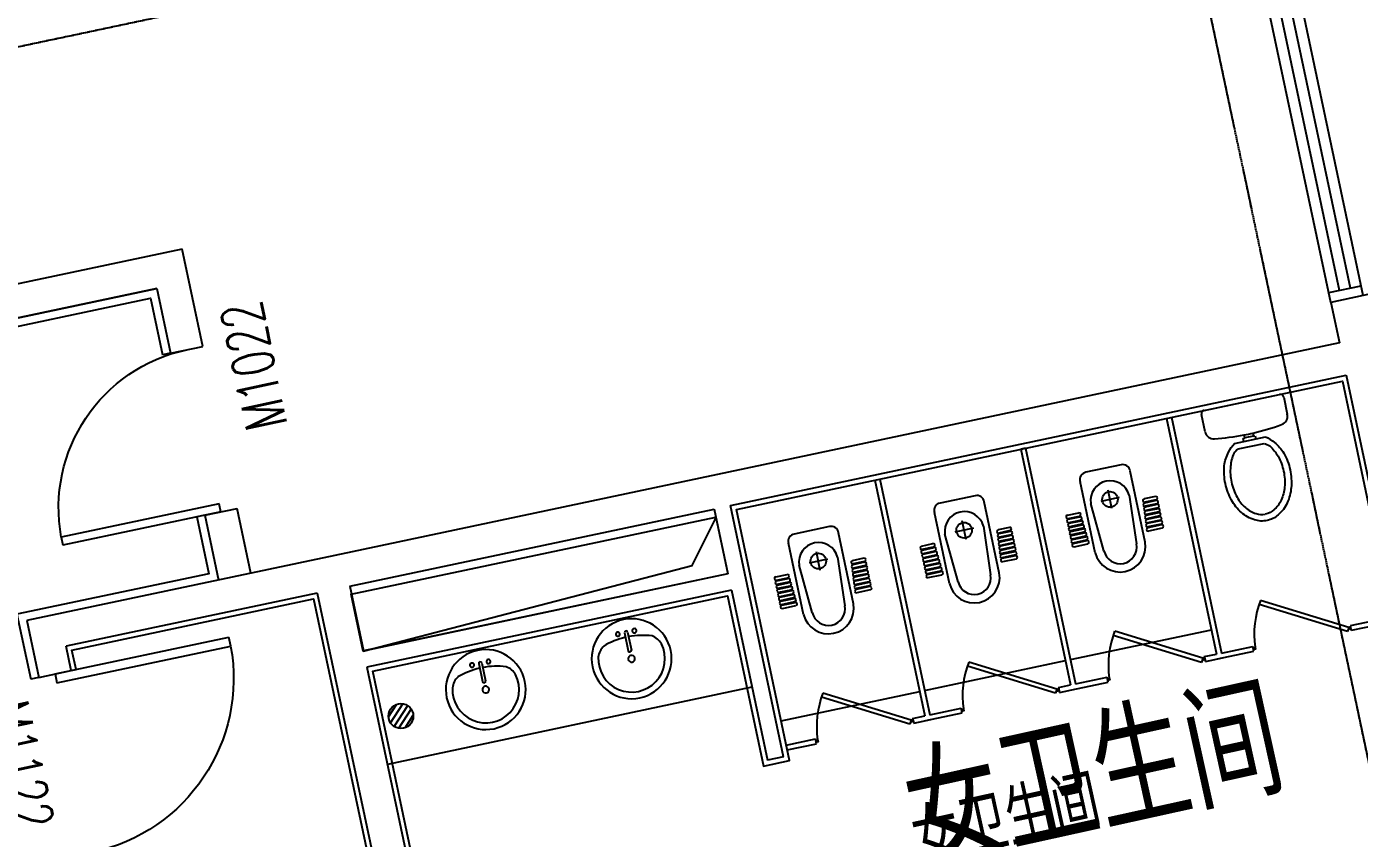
# Model space of a CAD drawing. Header units: millimetres. Extents: x -174040 to 151923, y -227569 to 142020.
# Drawn here: x -138195 to -130149, y 46865 to 51767 of the extents above; entities that cross this region are included whole.
import ezdxf
from ezdxf.enums import TextEntityAlignment as Align

# ---------------------------------------------------------------- set-up
doc = ezdxf.new("R2010")
doc.units = ezdxf.units.MM
doc.header["$LTSCALE"] = 5
for name, pattern in [('E-RG-1F$0$$0$DOTE', [2.42, 2, -0.2, 0.02, -0.2]), ('E-RG-2F$0$$2$CENTER', [2, 1.25, -0.25, 0.25, -0.25]), ('XRE2$0$HIDDEN', [0.375, 0.25, -0.125])]:
    doc.linetypes.add(name, pattern=pattern)
for name, color, linetype in [('A—墙体', 7, 'Continuous'), ('A—设备管丼、主管符号', 50, 'Continuous'), ('A—轴线、尺寸', 1, 'Continuous'), ('A—门窗', 135, 'Continuous'), ('E-RG-2F$0$$0$0S-AXIS', 1, 'E-RG-2F$0$$2$CENTER'), ('E1-RI-3F$0$A-SYMB-DOOR', 4, 'Continuous'), ('I—平面—卫生间隔断（不到顶）', 48, 'Continuous'), ('I—平面—文字', 40, 'Continuous'), ('I—平面—文字（放大1：100）', 40, 'XRE2$0$HIDDEN'), ('I—平面—洁具2', 44, 'Continuous'), ('I—平面—装饰面层线', 192, 'Continuous'), ('I—平面—踏步', 80, 'Continuous'), ('I—平面—门', 22, 'Continuous'), ('I—平面—门编号', 22, 'Continuous'), ('S-EQ1', 2, 'Continuous'), ('XRE0$0$LVTRY', 6, 'Continuous'), ('轴线100', 1, 'Continuous')]:
    doc.layers.add(name, color=color, linetype=linetype)
for name, color, linetype, lineweight in [('E1-RI-3F$0$A-WALL', 7, 'Continuous', 5), ('E1-RW-3F$0$A-WALL', 7, 'Continuous', 5), ('XRE0$0$A-WALL', 7, 'Continuous', 5)]:
    doc.layers.add(name, color=color, linetype=linetype, lineweight=lineweight)
doc.styles.add('E1-RI-3F$0$ECADI-TXT', font='simplex.shx', dxfattribs={"bigfont": 'hztxt.shx'})
doc.styles.add('XD2008', font='SIMYOU.TTF', dxfattribs={"width": 0.7})

# ---------------------------------------------------------------- blocks, each defined once
blk = doc.blocks.new('E1-RI-3F$0$窗4')
at = {"layer": 'A—门窗'}
for p, q in [((10183925.1, -8423476.2), (10183925.1, -8420676.2)), ((10184125.1, -8423476.2), (10184125.1, -8420676.2)), ((10183925.1, -8420736.2), (10184125.1, -8420736.2)), ((10183991.7, -8421416.2), (10183991.7, -8420736.2)), ((10184058.4, -8421416.2), (10184058.4, -8420736.2)), ((10183925.1, -8421416.2), (10184125.1, -8421416.2)), ((10183925.1, -8421476.2), (10184125.1, -8421476.2)), ((10183991.7, -8423416.2), (10183991.7, -8421476.2)), ((10184058.4, -8423416.2), (10184058.4, -8421476.2)), ((10183925.1, -8423416.2), (10184125.1, -8423416.2))]:
    blk.add_line(p, q, dxfattribs=at)
at = {"layer": 'E1-RI-3F$0$A-WALL'}
for p, q in [((10183925.1, -8420676.2), (10184125.1, -8420676.2)), ((10183925.1, -8423476.2), (10184125.1, -8423476.2))]:
    blk.add_line(p, q, dxfattribs=at)
blk = doc.blocks.new('E1-RI-3F$0$$DORLIB2D$00000001')
for p, q in [((0.45, 0.975), (0.5, 0.975)), ((0.45, 0), (0.45, 0.975)), ((0.5, 0), (0.5, 0.975)), ((0.5, 0), (0.45, 0))]:
    blk.add_line(p, q)
blk.add_arc((0.475, 0), 0.975, 91.46928, 180)
blk = doc.blocks.new('XRE0$0$E1-RW-1F$0$_LV13')
at = {"layer": 'S-EQ1'}
for p, q in [((-0.495, 0.071), (-0.071, 0.495)), ((-0.465, -0.183), (0.183, 0.465)), ((-0.354, -0.354), (0.354, 0.354)), ((-0.183, -0.465), (0.465, 0.183)), ((0.071, -0.495), (0.495, -0.071))]:
    blk.add_line(p, q, dxfattribs=at)
blk.add_circle((0, 0), 0.5, dxfattribs=at)
blk = doc.blocks.new('E1-RI-3F$0$ECADI-TAG-DOOR')
blk = doc.blocks.new('A$C1C9D1350')
at = {"layer": '轴线100', "linetype": 'E-RG-1F$0$$0$DOTE'}
for p, q in [((-239092.3, -6560), (-260004.6, 92226.1)), ((-243029.5, 55495.3), (-279510.9, 47772.5))]:
    blk.add_line(p, q, dxfattribs=at)

msp = doc.modelspace()

# ---------------------------------------------------------------- linework, layer by layer
at = {"layer": 'A—墙体'}
for p, q in [((-137255.6, 50423), (-138413.2, 50178)), ((-137131.4, 49836.1), (-137255.6, 50423)), ((-137409.9, 50186), (-138567.4, 49940.9)), ((-138567.1, 49941), (-137409.9, 50186)), ((-137409.9, 50186), (-137327, 49794.7)), ((-137327, 49794.7), (-137131.4, 49836.1)), ((-130269.9, 49857.6), (-136335.5, 48573.5)), ((-133946, 48874.9), (-130228.4, 49661.9)), ((-130228.4, 49661.9), (-130042, 48781.3)), ((-137119.9, 48816.3), (-136924.3, 48857.8)), ((-136841.4, 48466.4), (-136924.3, 48857.8)), ((-136244.8, 48388.3), (-134044, 48854.2)), ((-134044, 48854.2), (-133961.1, 48462.9)), ((-133625, 47358.5), (-133946, 48874.9)), ((-137119.9, 48816.3), (-137037.1, 48425)), ((-136335.5, 48573.5), (-138194.3, 48180)), ((-133961.1, 48462.9), (-136162, 47997)), ((-136244.8, 48388.3), (-136162, 47997)), ((-133940.4, 48365), (-136141.2, 47899.1)), ((-133940.4, 48365), (-133723, 47337.8)), ((-136440.4, 48346.9), (-137957.3, 48025.8)), ((-136440.4, 48346.9), (-136036.7, 46439.6)), ((-138194.3, 48180), (-138121.9, 47837.6)), ((-137926.2, 47879), (-137957.3, 48025.8)), ((-138121.9, 47837.6), (-137926.2, 47879)), ((-136141.2, 47899.1), (-135841, 46481.1)), ((-133625, 47358.5), (-133723, 47337.8))]:
    msp.add_line(p, q, dxfattribs=at)
msp.add_lwpolyline([(-129846.4, 48822.7), (-130084.5, 49947.8), (-129888.9, 49989.2), (-129930.3, 50184.9), (-130321.6, 50102), (-130269.9, 49857.6)], dxfattribs=at)
at = {"layer": 'A—设备管丼、主管符号'}
for points in [[(-133961.1, 48462.9), (-136162.9, 47996.7), (-136235.4, 48339.2), (-134033.6, 48805.3), (-133961.1, 48462.9)], [(-136163.3, 47996.7), (-134177.4, 48513.5), (-134033.1, 48802.9)]]:
    msp.add_lwpolyline(points, dxfattribs=at)
at = {"layer": 'A—轴线、尺寸', "linetype": 'E-RG-1F$0$$0$DOTE'}
msp.add_line((-122512.2, 54975.2), (-158993.6, 47252.3), dxfattribs=at)
at = {"layer": 'E-RG-2F$0$$0$0S-AXIS', "linetype": 'E-RG-2F$0$$2$CENTER', "ltscale": 200}
msp.add_line((-128417.6, 39414.8), (-139647.5, 92462.6), dxfattribs=at)
at = {"layer": 'E1-RW-3F$0$A-WALL'}
for p, q in [((-130269.9, 49857.6), (-136335.5, 48573.5)), ((-133946, 48874.9), (-130228.4, 49661.9)), ((-130228.4, 49661.9), (-130042, 48781.3)), ((-136244.8, 48388.3), (-134044, 48854.2)), ((-134044, 48854.2), (-133961.1, 48462.9)), ((-133625, 47358.5), (-133946, 48874.9)), ((-136335.5, 48573.5), (-138194.3, 48180)), ((-133961.1, 48462.9), (-136162, 47997)), ((-136244.8, 48388.3), (-136162, 47997)), ((-133940.4, 48365), (-136141.2, 47899.1)), ((-133940.4, 48365), (-133723, 47337.8)), ((-136440.4, 48346.9), (-137957.3, 48025.8)), ((-136440.4, 48346.9), (-136036.7, 46439.6)), ((-138194.3, 48180), (-138121.9, 47837.6)), ((-137926.2, 47879), (-137957.3, 48025.8)), ((-138121.9, 47837.6), (-137926.2, 47879)), ((-136141.2, 47899.1), (-135841, 46481.1)), ((-133625, 47358.5), (-133723, 47337.8))]:
    msp.add_line(p, q, dxfattribs=at)
msp.add_lwpolyline([(-129846.4, 48822.7), (-130084.5, 49947.8), (-129888.9, 49989.2), (-129930.3, 50184.9), (-130321.6, 50102), (-130269.9, 49857.6)], dxfattribs=at)
at = {"layer": 'I—平面—卫生间隔断（不到顶）', "ltscale": 3}
for p, q in [((-131283.8, 49407.8), (-130982.5, 47984.4)), ((-131313.2, 49401.6), (-131011.8, 47978.2)), ((-132193.7, 49215.2), (-132164.3, 49221.4)), ((-132193.7, 49215.2), (-131892.3, 47791.8)), ((-132166.4, 49221), (-132191.2, 49215.7)), ((-132164.3, 49221.4), (-131863, 47798)), ((-133074, 49028.9), (-132772.6, 47605.4)), ((-133044.6, 49035.1), (-132743.3, 47611.6)), ((-130221.8, 48114), (-130754.1, 48277.3)), ((-130213.7, 48138.9), (-130745.9, 48302.2)), ((-129920.9, 48209.1), (-130204.8, 48149)), ((-131094.3, 47952.5), (-131626.5, 48115.8)), ((-130213.7, 48138.9), (-130221.8, 48114)), ((-130204.8, 48149), (-130198.6, 48119.6)), ((-129914.7, 48179.8), (-130198.6, 48119.6)), ((-131102.4, 47927.6), (-131634.6, 48090.9)), ((-131085.2, 47962.6), (-131011.8, 47978.2)), ((-131085.2, 47962.6), (-131079, 47933.3)), ((-131079, 47933.3), (-130976.3, 47955)), ((-131005.6, 47948.8), (-130785.6, 47995.4)), ((-130982.5, 47984.4), (-130791.8, 48024.7)), ((-130785.6, 47995.4), (-130791.8, 48024.7)), ((-131982.9, 47741.2), (-132515.1, 47904.5)), ((-131974.8, 47766.2), (-132507, 47929.5)), ((-131094.3, 47952.5), (-131102.4, 47927.6)), ((-131885.9, 47762.5), (-131666, 47809)), ((-131863, 47798), (-131672.2, 47838.4)), ((-131666, 47809), (-131672.2, 47838.4)), ((-133816.2, 47778), (-136017, 47312.1)), ((-132863.4, 47554.8), (-133395.6, 47718.1)), ((-132855.3, 47579.8), (-133387.5, 47743.1)), ((-131974.8, 47766.2), (-131982.9, 47741.2)), ((-131965.7, 47776.3), (-131892.3, 47791.8)), ((-131965.7, 47776.3), (-131959.5, 47746.9)), ((-131959.5, 47746.9), (-131856.8, 47768.7)), ((-132743.3, 47611.6), (-132552.7, 47652)), ((-132546.5, 47622.6), (-132552.7, 47652)), ((-132855.3, 47579.8), (-132863.4, 47554.8)), ((-132846.2, 47589.9), (-132772.6, 47605.4)), ((-132846.2, 47589.9), (-132840, 47560.5)), ((-132840, 47560.5), (-132737.3, 47582.3)), ((-132766.4, 47576.1), (-132546.5, 47622.6)), ((-133638.5, 47422.1), (-133638.5, 47422.1)), ((-133632.2, 47392.8), (-133632.2, 47392.8)), ((-133609.1, 47428.4), (-133433.2, 47465.6)), ((-133602.9, 47399), (-133427, 47436.2)), ((-133427, 47436.2), (-133433.2, 47465.6))]:
    msp.add_line(p, q, dxfattribs=at)
for points in [[(-130200.8, 48129.9), (-130211.3, 48127.7), (-130213.7, 48138.9), (-130203.2, 48141.2)], [(-131081.2, 47943.5), (-131091.9, 47941.3), (-131094.3, 47952.5), (-131083.6, 47954.8)], [(-130790.1, 48016.9), (-130778.3, 48019.4), (-130775.9, 48008.2), (-130787.8, 48005.6)], [(-131670.5, 47830.5), (-131658.8, 47833), (-131656.4, 47821.8), (-131668.2, 47819.3)], [(-131961.7, 47757.2), (-131972.4, 47754.9), (-131974.8, 47766.2), (-131964.1, 47768.4)], [(-132551, 47644.2), (-132539.3, 47646.6), (-132536.9, 47635.4), (-132548.7, 47632.9)], [(-132842.2, 47570.8), (-132852.9, 47568.5), (-132855.3, 47579.8), (-132844.6, 47582)], [(-133431.5, 47457.8), (-133419.8, 47460.3), (-133417.4, 47449), (-133429.2, 47446.5)]]:
    msp.add_lwpolyline(points, dxfattribs=at)
for centre in [(-130224.2, 48099.1), (-131104.8, 47912.7), (-131985.3, 47726.3), (-132865.8, 47539.9)]:
    msp.add_arc(centre, 559.9, 158.72202, 188.18114, dxfattribs=at)
at = {"layer": 'I—平面—洁具2'}
for p, q in [((-131086.1, 49449.7), (-130631.7, 49545.8)), ((-130606.1, 49529.2), (-130584.3, 49426)), ((-131080.9, 49320.9), (-131102.7, 49424.1)), ((-130903.8, 49250.4), (-130715.1, 49290.3)), ((-130881.4, 49217.2), (-130724.6, 49250.4)), ((-130851.6, 49280.9), (-130841.1, 49283.1)), ((-130847.7, 49262.2), (-130851.6, 49280.9)), ((-130841.1, 49283.1), (-130845, 49301.7)), ((-130788.2, 49294.3), (-130841.1, 49283.1)), ((-130792.2, 49312.9), (-130788.2, 49294.3)), ((-130788.2, 49294.3), (-130777.7, 49296.5)), ((-130777.7, 49296.5), (-130773.7, 49277.9)), ((-131587.8, 49120.7), (-131800, 49075.7)), ((-131442.6, 48654.3), (-131533.5, 49083.7)), ((-131743.8, 48590.5), (-131834.7, 49019.9)), ((-132468.3, 48934.3), (-132680.5, 48889.4)), ((-131598.7, 48924.2), (-131710.5, 48900.5)), ((-131642.7, 48856.4), (-131666.4, 48968.2)), ((-131538.5, 48936.9), (-131495.4, 48643.1)), ((-131368.5, 48921.7), (-131368.5, 48921.7)), ((-132323.1, 48467.9), (-132414, 48897.3)), ((-131691, 48601.7), (-131770.6, 48887.8)), ((-131457.1, 48903), (-131457.1, 48903)), ((-131453.8, 48878.1), (-131453.8, 48878.1)), ((-131451.9, 48878.5), (-131451.9, 48878.5)), ((-131450.5, 48853.3), (-131450.5, 48853.3)), ((-131446.7, 48854.1), (-131446.7, 48854.1)), ((-131375.2, 48905), (-131446.1, 48890)), ((-131376.2, 48909.9), (-131445.2, 48895.3)), ((-131370, 48880.5), (-131442.8, 48865.1)), ((-131371.1, 48885.4), (-131441.9, 48870.4)), ((-131364.8, 48856.1), (-131439.5, 48840.3)), ((-131365.9, 48861), (-131438.7, 48845.5)), ((-131363.3, 48897.3), (-131363.3, 48897.3)), ((-131358.2, 48872.8), (-131358.2, 48872.8)), ((-131353, 48848.3), (-131353, 48848.3)), ((-132624.3, 48404.2), (-132715.2, 48833.6)), ((-132523.2, 48670.1), (-132546.9, 48781.8)), ((-131919.8, 48805), (-131919.8, 48805)), ((-131919.8, 48805), (-131919.8, 48805)), ((-131914.7, 48780.6), (-131914.7, 48780.6)), ((-131914.7, 48780.6), (-131914.7, 48780.6)), ((-131912.1, 48816.9), (-131843.2, 48831.5)), ((-131912.1, 48816.9), (-131843.2, 48831.5)), ((-131908, 48797.3), (-131839, 48811.9)), ((-131908, 48797.3), (-131839, 48811.9)), ((-131906.9, 48792.4), (-131836.1, 48807.4)), ((-131906.9, 48792.4), (-131836.1, 48807.4)), ((-131902.8, 48772.8), (-131831.9, 48787.8)), ((-131902.8, 48772.8), (-131831.9, 48787.8)), ((-131901.8, 48767.9), (-131829, 48783.4)), ((-131901.8, 48767.9), (-131829, 48783.4)), ((-131897.6, 48748.4), (-131824.9, 48763.8)), ((-131897.6, 48748.4), (-131824.9, 48763.8)), ((-131896.6, 48743.5), (-131821.9, 48759.3)), ((-131896.6, 48743.5), (-131821.9, 48759.3)), ((-131831.3, 48823.8), (-131831.3, 48823.8)), ((-131831.3, 48823.8), (-131831.3, 48823.8)), ((-131826.1, 48799.3), (-131826.1, 48799.3)), ((-131826.1, 48799.3), (-131826.1, 48799.3)), ((-131824.2, 48799.7), (-131824.2, 48799.7)), ((-131824.2, 48799.7), (-131824.2, 48799.7)), ((-131820.9, 48774.8), (-131820.9, 48774.8)), ((-131820.9, 48774.8), (-131820.9, 48774.8)), ((-131817.1, 48775.6), (-131817.1, 48775.6)), ((-131817.1, 48775.6), (-131817.1, 48775.6)), ((-131447.2, 48828.4), (-131447.2, 48828.4)), ((-131444, 48803.5), (-131444, 48803.5)), ((-131440.7, 48778.7), (-131440.7, 48778.7)), ((-131359.7, 48831.6), (-131436.2, 48815.4)), ((-131360.7, 48836.5), (-131435.4, 48820.7)), ((-131354.5, 48807.1), (-131433, 48790.5)), ((-131355.5, 48812), (-131432.1, 48795.8)), ((-131349.3, 48782.7), (-131429.7, 48765.7)), ((-131350.3, 48787.6), (-131428.8, 48771)), ((-131345.2, 48763.1), (-131425.5, 48746.1)), ((-131347.8, 48823.9), (-131347.8, 48823.9)), ((-131342.6, 48799.4), (-131342.6, 48799.4)), ((-131337.5, 48775), (-131337.5, 48775)), ((-133348.8, 48747.9), (-133561, 48703)), ((-133203.6, 48281.5), (-133294.5, 48710.9)), ((-132571.5, 48415.3), (-132651.1, 48701.4)), ((-132479.2, 48737.8), (-132591, 48714.1)), ((-132419, 48750.5), (-132375.9, 48456.7)), ((-132337.6, 48716.6), (-132337.6, 48716.6)), ((-132334.3, 48691.7), (-132334.3, 48691.7)), ((-132332.4, 48692.1), (-132332.4, 48692.1)), ((-132255.7, 48718.6), (-132326.6, 48703.6)), ((-132256.7, 48723.5), (-132325.7, 48708.9)), ((-132250.5, 48694.1), (-132323.3, 48678.7)), ((-132251.6, 48699), (-132322.4, 48684)), ((-132249, 48735.4), (-132249, 48735.4)), ((-132243.8, 48710.9), (-132243.8, 48710.9)), ((-132238.7, 48686.4), (-132238.7, 48686.4)), ((-131909.5, 48756.1), (-131909.5, 48756.1)), ((-131909.5, 48756.1), (-131909.5, 48756.1)), ((-131904.3, 48731.6), (-131904.3, 48731.6)), ((-131904.3, 48731.6), (-131904.3, 48731.6)), ((-131899.1, 48707.2), (-131899.1, 48707.2)), ((-131899.1, 48707.2), (-131899.1, 48707.2)), ((-131894, 48682.7), (-131894, 48682.7)), ((-131894, 48682.7), (-131894, 48682.7)), ((-131892.5, 48723.9), (-131817.8, 48739.7)), ((-131892.5, 48723.9), (-131817.8, 48739.7)), ((-131891.4, 48719), (-131814.8, 48735.2)), ((-131891.4, 48719), (-131814.8, 48735.2)), ((-131887.3, 48699.5), (-131810.7, 48715.7)), ((-131887.3, 48699.5), (-131810.7, 48715.7)), ((-131886.2, 48694.6), (-131807.8, 48711.2)), ((-131886.2, 48694.6), (-131807.8, 48711.2)), ((-131882.1, 48675), (-131803.6, 48691.6)), ((-131882.1, 48675), (-131803.6, 48691.6)), ((-131881.1, 48670.1), (-131800.7, 48687.1)), ((-131881.1, 48670.1), (-131800.7, 48687.1)), ((-131810.1, 48751.6), (-131810.1, 48751.6)), ((-131810.1, 48751.6), (-131810.1, 48751.6)), ((-131803, 48727.5), (-131803, 48727.5)), ((-131803, 48727.5), (-131803, 48727.5)), ((-131795.9, 48703.5), (-131795.9, 48703.5)), ((-131795.9, 48703.5), (-131795.9, 48703.5)), ((-131788.8, 48679.4), (-131788.8, 48679.4)), ((-131788.8, 48679.4), (-131788.8, 48679.4)), ((-131437.4, 48753.8), (-131437.4, 48753.8)), ((-131434.1, 48729), (-131434.1, 48729)), ((-131344.1, 48758.2), (-131426.4, 48740.8)), ((-131340, 48738.7), (-131422.3, 48721.2)), ((-131332.3, 48750.5), (-131332.3, 48750.5)), ((-133504.8, 48217.8), (-133595.7, 48647.2)), ((-132800.3, 48618.6), (-132800.3, 48618.6)), ((-132800.3, 48618.6), (-132800.3, 48618.6)), ((-132792.6, 48630.5), (-132723.7, 48645.1)), ((-132792.6, 48630.5), (-132723.7, 48645.1)), ((-132788.5, 48610.9), (-132719.5, 48625.5)), ((-132788.5, 48610.9), (-132719.5, 48625.5)), ((-132787.5, 48606), (-132716.6, 48621)), ((-132787.5, 48606), (-132716.6, 48621)), ((-132783.3, 48586.5), (-132712.4, 48601.5)), ((-132783.3, 48586.5), (-132712.4, 48601.5)), ((-132711.8, 48637.4), (-132711.8, 48637.4)), ((-132711.8, 48637.4), (-132711.8, 48637.4)), ((-132706.6, 48612.9), (-132706.6, 48612.9)), ((-132706.6, 48612.9), (-132706.6, 48612.9)), ((-132704.7, 48613.3), (-132704.7, 48613.3)), ((-132704.7, 48613.3), (-132704.7, 48613.3)), ((-132331, 48666.9), (-132331, 48666.9)), ((-132327.7, 48642), (-132327.7, 48642)), ((-132327.2, 48667.7), (-132327.2, 48667.7)), ((-132324.5, 48617.2), (-132324.5, 48617.2)), ((-132245.3, 48669.7), (-132320, 48653.9)), ((-132246.4, 48674.6), (-132319.2, 48659.2)), ((-132240.2, 48645.2), (-132316.7, 48629)), ((-132241.2, 48650.1), (-132315.9, 48634.3)), ((-132235, 48620.8), (-132313.5, 48604.2)), ((-132236, 48625.7), (-132312.6, 48609.5)), ((-132230.9, 48601.2), (-132309.3, 48584.6)), ((-132233.5, 48662), (-132233.5, 48662)), ((-132228.3, 48637.5), (-132228.3, 48637.5)), ((-132223.1, 48613.1), (-132223.1, 48613.1)), ((-131888.8, 48658.3), (-131888.8, 48658.3)), ((-131888.8, 48658.3), (-131888.8, 48658.3)), ((-131883.6, 48633.8), (-131883.6, 48633.8)), ((-131883.6, 48633.8), (-131883.6, 48633.8)), ((-131876.9, 48650.6), (-131796.5, 48667.6)), ((-131876.9, 48650.6), (-131796.5, 48667.6)), ((-131875.9, 48645.7), (-131793.6, 48663.1)), ((-131875.9, 48645.7), (-131793.6, 48663.1)), ((-131871.7, 48626.1), (-131789.5, 48643.5)), ((-131871.7, 48626.1), (-131789.5, 48643.5)), ((-131781.8, 48655.4), (-131781.8, 48655.4)), ((-131781.8, 48655.4), (-131781.8, 48655.4)), ((-133359.7, 48551.4), (-133471.5, 48527.7)), ((-133403.7, 48483.7), (-133427.4, 48595.4)), ((-133299.5, 48564.1), (-133256.4, 48270.4)), ((-133136.2, 48532.2), (-133207.1, 48517.2)), ((-133137.2, 48537.1), (-133206.2, 48522.5)), ((-132795.2, 48594.2), (-132795.2, 48594.2)), ((-132795.2, 48594.2), (-132795.2, 48594.2)), ((-132790, 48569.7), (-132790, 48569.7)), ((-132790, 48569.7), (-132790, 48569.7)), ((-132784.8, 48545.3), (-132784.8, 48545.3)), ((-132784.8, 48545.3), (-132784.8, 48545.3)), ((-132782.3, 48581.6), (-132709.5, 48597)), ((-132782.3, 48581.6), (-132709.5, 48597)), ((-132779.6, 48520.8), (-132779.6, 48520.8)), ((-132779.6, 48520.8), (-132779.6, 48520.8)), ((-132778.1, 48562), (-132705.4, 48577.4)), ((-132778.1, 48562), (-132705.4, 48577.4)), ((-132777.1, 48557.1), (-132702.4, 48572.9)), ((-132777.1, 48557.1), (-132702.4, 48572.9)), ((-132773, 48537.6), (-132698.3, 48553.4)), ((-132773, 48537.6), (-132698.3, 48553.4)), ((-132771.9, 48532.7), (-132695.3, 48548.9)), ((-132771.9, 48532.7), (-132695.3, 48548.9)), ((-132767.8, 48513.1), (-132691.2, 48529.3)), ((-132767.8, 48513.1), (-132691.2, 48529.3)), ((-132766.7, 48508.2), (-132688.3, 48524.8)), ((-132766.7, 48508.2), (-132688.3, 48524.8)), ((-132701.4, 48588.5), (-132701.4, 48588.5)), ((-132701.4, 48588.5), (-132701.4, 48588.5)), ((-132697.6, 48589.3), (-132697.6, 48589.3)), ((-132697.6, 48589.3), (-132697.6, 48589.3)), ((-132690.6, 48565.2), (-132690.6, 48565.2)), ((-132690.6, 48565.2), (-132690.6, 48565.2)), ((-132683.5, 48541.2), (-132683.5, 48541.2)), ((-132683.5, 48541.2), (-132683.5, 48541.2)), ((-132321.2, 48592.3), (-132321.2, 48592.3)), ((-132317.9, 48567.4), (-132317.9, 48567.4)), ((-132314.6, 48542.6), (-132314.6, 48542.6)), ((-132229.8, 48596.3), (-132310.2, 48579.3)), ((-132224.6, 48571.9), (-132306.9, 48554.4)), ((-132225.7, 48576.7), (-132306, 48559.7)), ((-132220.5, 48552.3), (-132302.8, 48534.9)), ((-132218, 48588.6), (-132218, 48588.6)), ((-132212.8, 48564.1), (-132212.8, 48564.1)), ((-133673.1, 48444.1), (-133604.1, 48458.7)), ((-133673.1, 48444.1), (-133604.1, 48458.7)), ((-133669, 48424.5), (-133600, 48439.1)), ((-133669, 48424.5), (-133600, 48439.1)), ((-133452, 48228.9), (-133531.6, 48515)), ((-133131, 48507.8), (-133203.8, 48492.3)), ((-133132.1, 48512.6), (-133202.9, 48497.6)), ((-133125.8, 48483.3), (-133200.5, 48467.5)), ((-133126.9, 48488.2), (-133199.7, 48472.8)), ((-133120.7, 48458.8), (-133197.2, 48442.6)), ((-133121.7, 48463.7), (-133196.4, 48447.9)), ((-133116.5, 48439.3), (-133193.1, 48423.1)), ((-132774.5, 48496.3), (-132774.5, 48496.3)), ((-132774.5, 48496.3), (-132774.5, 48496.3)), ((-132769.3, 48471.9), (-132769.3, 48471.9)), ((-132769.3, 48471.9), (-132769.3, 48471.9)), ((-132764.1, 48447.4), (-132764.1, 48447.4)), ((-132764.1, 48447.4), (-132764.1, 48447.4)), ((-132762.6, 48488.6), (-132684.1, 48505.3)), ((-132762.6, 48488.6), (-132684.1, 48505.3)), ((-132761.6, 48483.7), (-132681.2, 48500.8)), ((-132761.6, 48483.7), (-132681.2, 48500.8)), ((-132757.4, 48464.2), (-132677, 48481.2)), ((-132757.4, 48464.2), (-132677, 48481.2)), ((-132756.4, 48459.3), (-132674.1, 48476.7)), ((-132756.4, 48459.3), (-132674.1, 48476.7)), ((-132752.2, 48439.7), (-132670, 48457.1)), ((-132752.2, 48439.7), (-132670, 48457.1)), ((-132676.4, 48517.1), (-132676.4, 48517.1)), ((-132676.4, 48517.1), (-132676.4, 48517.1)), ((-132669.3, 48493), (-132669.3, 48493)), ((-132669.3, 48493), (-132669.3, 48493)), ((-132662.3, 48469), (-132662.3, 48469)), ((-132662.3, 48469), (-132662.3, 48469)), ((-133667.9, 48419.6), (-133597.1, 48434.6)), ((-133667.9, 48419.6), (-133597.1, 48434.6)), ((-133663.8, 48400.1), (-133592.9, 48415.1)), ((-133663.8, 48400.1), (-133592.9, 48415.1)), ((-133662.8, 48395.2), (-133590, 48410.6)), ((-133662.8, 48395.2), (-133590, 48410.6)), ((-133658.6, 48375.6), (-133585.9, 48391)), ((-133658.6, 48375.6), (-133585.9, 48391)), ((-133657.6, 48370.7), (-133582.9, 48386.5)), ((-133657.6, 48370.7), (-133582.9, 48386.5)), ((-133653.4, 48351.2), (-133578.8, 48367)), ((-133653.4, 48351.2), (-133578.8, 48367)), ((-133652.4, 48346.3), (-133575.8, 48362.5)), ((-133652.4, 48346.3), (-133575.8, 48362.5)), ((-133115.5, 48434.4), (-133194, 48417.8)), ((-133110.3, 48409.9), (-133190.7, 48392.9)), ((-133111.3, 48414.8), (-133189.8, 48398.2)), ((-133105.1, 48385.5), (-133187.4, 48368)), ((-133106.2, 48390.4), (-133186.5, 48373.3)), ((-133101, 48365.9), (-133183.3, 48348.5)), ((-133648.3, 48326.7), (-133571.7, 48342.9)), ((-133648.3, 48326.7), (-133571.7, 48342.9)), ((-133647.2, 48321.8), (-133568.8, 48338.4)), ((-133647.2, 48321.8), (-133568.8, 48338.4)), ((-133643.1, 48302.2), (-133564.6, 48318.9)), ((-133643.1, 48302.2), (-133564.6, 48318.9)), ((-133642.1, 48297.4), (-133561.7, 48314.4)), ((-133642.1, 48297.4), (-133561.7, 48314.4)), ((-133637.9, 48277.8), (-133557.5, 48294.8)), ((-133637.9, 48277.8), (-133557.5, 48294.8)), ((-133636.9, 48272.9), (-133554.6, 48290.3)), ((-133636.9, 48272.9), (-133554.6, 48290.3)), ((-133632.7, 48253.3), (-133550.5, 48270.7)), ((-133632.7, 48253.3), (-133550.5, 48270.7)), ((-134585.6, 48106.7), (-134562.8, 47998.3)), ((-134567, 48110.7), (-134544.1, 48002.2)), ((-135466.1, 47920.3), (-135443.3, 47811.9)), ((-135447.5, 47924.3), (-135424.6, 47815.8))]:
    msp.add_line(p, q, dxfattribs=at)
for points in [[(-130706.7, 48784.8, -0.128381), (-130782.2, 48788.4, -0.106268), (-130861.3, 48833, -0.085065), (-130920.5, 48906.8, -0.074422), (-130958.2, 49007.9, -0.074422), (-130964.7, 49115.6, -0.093985), (-130938.4, 49197.1, -0.073872), (-130903.8, 49250.4, -0.130921)], [(-130724.6, 49250.4, -0.073654), (-130690.6, 49235.6, -0.085065), (-130640, 49172.3, -0.074422), (-130606.4, 49082.4, -0.074422), (-130600.6, 48986.5, -0.085065), (-130621.3, 48908.2, -0.106268), (-130665.5, 48848.8, -0.128381), (-130715, 48824, -0.131396)], [(-130715.1, 49290.3, -0.073872), (-130661.9, 49255.6, -0.093985), (-130604.9, 49191.8, -0.074422), (-130567.2, 49090.7, -0.074422), (-130560.7, 48983, -0.085065), (-130584.9, 48891.5, -0.106268), (-130639.1, 48818.6, -0.128381), (-130706.7, 48784.8, -0.130921)], [(-130881.4, 49217.2, 0.073654), (-130906.5, 49189.9, 0.085065), (-130927.2, 49111.5, 0.074422), (-130921.4, 49015.7, 0.074422), (-130887.8, 48925.7, 0.085065), (-130837.2, 48862.5, 0.106268), (-130772.7, 48826.1, 0.128381), (-130717.4, 48823.5, 0.131396)]]:
    msp.add_lwpolyline(points, format="xyb", dxfattribs=at)
for points in [[(-131380.4, 48929.4), (-131449.4, 48914.8)], [(-132260.9, 48743.1), (-132329.9, 48728.5)], [(-133141.4, 48556.7), (-133210.4, 48542.1)]]:
    msp.add_lwpolyline(points, dxfattribs=at)
for centre in [(-131654.6, 48912.3), (-132535.1, 48726), (-133415.6, 48539.6)]:
    msp.add_circle(centre, 47.1, dxfattribs=at)
for centre, radius, start, end in [((-130627.3, 49524.7), 21.6, 11.95265, 101.95265), ((-131081.6, 49428.5), 21.6, 101.95265, 191.95265), ((-130637.1, 49414.8), 54, 289.88451, 11.95265), ((-131129.6, 50776.4), 1501.9, 282.98274, 289.88451), ((-131028, 49332), 54, 191.95265, 274.02079), ((-131129.6, 50776.4), 1501.9, 274.02079, 280.92256), ((-131129.6, 50776.4), 1501.9, 280.92256, 282.98274), ((-131576.9, 49078.3), 43.8, 7.09811, 104.36568), ((-131792.8, 49032.6), 43.8, 99.54031, 196.80789), ((-131653.3, 48906.1), 118.8, 15.00173, 188.90426), ((-132457.4, 48891.9), 43.8, 7.09811, 104.36568), ((-131378.3, 48919.7), 10, 11.953, 101.953), ((-131378.3, 48919.7), 10, 281.953, 11.953), ((-132673.3, 48846.2), 43.8, 99.54031, 196.80789), ((-131447.3, 48905.1), 10, 101.953, 191.953), ((-131447.3, 48905.1), 10, 191.953, 281.953), ((-131444, 48880.2), 10, 101.953, 191.953), ((-131444, 48880.2), 10, 191.953, 281.953), ((-131440.7, 48855.3), 10, 101.953, 191.953), ((-131440.7, 48855.3), 10, 191.953, 281.953), ((-131437.5, 48830.5), 10, 101.953, 191.953), ((-131373.1, 48895.2), 10, 11.953, 101.953), ((-131373.1, 48895.2), 10, 281.953, 11.953), ((-131368, 48870.7), 10, 11.953, 101.953), ((-131368, 48870.7), 10, 281.953, 11.953), ((-131362.8, 48846.3), 10, 11.953, 101.953), ((-131362.8, 48846.3), 10, 281.953, 11.953), ((-132533.8, 48719.8), 118.8, 15.00173, 188.90426), ((-131910.1, 48807.1), 10, 101.953, 191.953), ((-131910.1, 48807.1), 10, 101.953, 191.953), ((-131910.1, 48807.1), 10, 191.953, 281.953), ((-131910.1, 48807.1), 10, 191.953, 281.953), ((-131904.9, 48782.6), 10, 101.953, 191.953), ((-131904.9, 48782.6), 10, 101.953, 191.953), ((-131904.9, 48782.6), 10, 191.953, 281.953), ((-131904.9, 48782.6), 10, 191.953, 281.953), ((-131899.7, 48758.2), 10, 101.953, 191.953), ((-131899.7, 48758.2), 10, 101.953, 191.953), ((-131841.1, 48821.7), 10, 11.953, 101.953), ((-131841.1, 48821.7), 10, 11.953, 101.953), ((-131841.1, 48821.7), 10, 281.953, 11.953), ((-131841.1, 48821.7), 10, 281.953, 11.953), ((-131834, 48797.6), 10, 11.953, 101.953), ((-131834, 48797.6), 10, 11.953, 101.953), ((-131834, 48797.6), 10, 281.953, 11.953), ((-131834, 48797.6), 10, 281.953, 11.953), ((-131826.9, 48773.6), 10, 11.953, 101.953), ((-131826.9, 48773.6), 10, 11.953, 101.953), ((-131826.9, 48773.6), 10, 281.953, 11.953), ((-131826.9, 48773.6), 10, 281.953, 11.953), ((-131819.8, 48749.5), 10, 11.953, 101.953), ((-131819.8, 48749.5), 10, 11.953, 101.953), ((-131437.5, 48830.5), 10, 191.953, 281.953), ((-131434.2, 48805.6), 10, 101.953, 191.953), ((-131434.2, 48805.6), 10, 191.953, 281.953), ((-131430.9, 48780.7), 10, 101.953, 191.953), ((-131430.9, 48780.7), 10, 191.953, 281.953), ((-131427.6, 48755.9), 10, 101.953, 191.953), ((-131357.6, 48821.8), 10, 11.953, 101.953), ((-131357.6, 48821.8), 10, 281.953, 11.953), ((-131352.4, 48797.4), 10, 11.953, 101.953), ((-131352.4, 48797.4), 10, 281.953, 11.953), ((-131347.2, 48772.9), 10, 11.953, 101.953), ((-131347.2, 48772.9), 10, 281.953, 11.953), ((-133553.8, 48659.8), 43.8, 99.54031, 196.80789), ((-133337.9, 48705.5), 43.8, 7.09811, 104.36568), ((-132327.8, 48718.7), 10, 101.953, 191.953), ((-132327.8, 48718.7), 10, 191.953, 281.953), ((-132324.5, 48693.8), 10, 101.953, 191.953), ((-132324.5, 48693.8), 10, 191.953, 281.953), ((-132321.2, 48669), 10, 101.953, 191.953), ((-132258.8, 48733.3), 10, 11.953, 101.953), ((-132258.8, 48733.3), 10, 281.953, 11.953), ((-132253.6, 48708.8), 10, 11.953, 101.953), ((-132253.6, 48708.8), 10, 281.953, 11.953), ((-132248.5, 48684.4), 10, 11.953, 101.953), ((-132248.5, 48684.4), 10, 281.953, 11.953), ((-131899.7, 48758.2), 10, 191.953, 281.953), ((-131899.7, 48758.2), 10, 191.953, 281.953), ((-131894.5, 48733.7), 10, 101.953, 191.953), ((-131894.5, 48733.7), 10, 101.953, 191.953), ((-131894.5, 48733.7), 10, 191.953, 281.953), ((-131894.5, 48733.7), 10, 191.953, 281.953), ((-131889.3, 48709.3), 10, 101.953, 191.953), ((-131889.3, 48709.3), 10, 101.953, 191.953), ((-131889.3, 48709.3), 10, 191.953, 281.953), ((-131889.3, 48709.3), 10, 191.953, 281.953), ((-131884.2, 48684.8), 10, 101.953, 191.953), ((-131884.2, 48684.8), 10, 101.953, 191.953), ((-131884.2, 48684.8), 10, 191.953, 281.953), ((-131884.2, 48684.8), 10, 191.953, 281.953), ((-131819.8, 48749.5), 10, 281.953, 11.953), ((-131819.8, 48749.5), 10, 281.953, 11.953), ((-131812.8, 48725.5), 10, 11.953, 101.953), ((-131812.8, 48725.5), 10, 11.953, 101.953), ((-131812.8, 48725.5), 10, 281.953, 11.953), ((-131812.8, 48725.5), 10, 281.953, 11.953), ((-131805.7, 48701.4), 10, 11.953, 101.953), ((-131805.7, 48701.4), 10, 11.953, 101.953), ((-131805.7, 48701.4), 10, 281.953, 11.953), ((-131805.7, 48701.4), 10, 281.953, 11.953), ((-131798.6, 48677.3), 10, 11.953, 101.953), ((-131798.6, 48677.3), 10, 11.953, 101.953), ((-131798.6, 48677.3), 10, 281.953, 11.953), ((-131798.6, 48677.3), 10, 281.953, 11.953), ((-131427.6, 48755.9), 10, 191.953, 281.953), ((-131424.3, 48731), 10, 101.953, 191.953), ((-131424.3, 48731), 10, 191.953, 281.953), ((-131342.1, 48748.4), 10, 11.953, 101.953), ((-131342.1, 48748.4), 10, 281.953, 11.953), ((-133414.3, 48533.4), 118.8, 15.00173, 188.90426), ((-132790.6, 48620.7), 10, 101.953, 191.953), ((-132790.6, 48620.7), 10, 101.953, 191.953), ((-132790.6, 48620.7), 10, 191.953, 281.953), ((-132790.6, 48620.7), 10, 191.953, 281.953), ((-132785.4, 48596.3), 10, 101.953, 191.953), ((-132785.4, 48596.3), 10, 101.953, 191.953), ((-132721.6, 48635.3), 10, 11.953, 101.953), ((-132721.6, 48635.3), 10, 11.953, 101.953), ((-132721.6, 48635.3), 10, 281.953, 11.953), ((-132721.6, 48635.3), 10, 281.953, 11.953), ((-132714.5, 48611.3), 10, 11.953, 101.953), ((-132714.5, 48611.3), 10, 11.953, 101.953), ((-132714.5, 48611.3), 10, 281.953, 11.953), ((-132714.5, 48611.3), 10, 281.953, 11.953), ((-132321.2, 48669), 10, 191.953, 281.953), ((-132318, 48644.1), 10, 101.953, 191.953), ((-132318, 48644.1), 10, 191.953, 281.953), ((-132314.7, 48619.2), 10, 101.953, 191.953), ((-132314.7, 48619.2), 10, 191.953, 281.953), ((-132311.4, 48594.4), 10, 101.953, 191.953), ((-132243.3, 48659.9), 10, 11.953, 101.953), ((-132243.3, 48659.9), 10, 281.953, 11.953), ((-132238.1, 48635.4), 10, 11.953, 101.953), ((-132238.1, 48635.4), 10, 281.953, 11.953), ((-132232.9, 48611), 10, 11.953, 101.953), ((-132232.9, 48611), 10, 281.953, 11.953), ((-131879, 48660.3), 10, 101.953, 191.953), ((-131879, 48660.3), 10, 101.953, 191.953), ((-131879, 48660.3), 10, 191.953, 281.953), ((-131879, 48660.3), 10, 191.953, 281.953), ((-131873.8, 48635.9), 10, 101.953, 191.953), ((-131873.8, 48635.9), 10, 101.953, 191.953), ((-131873.8, 48635.9), 10, 191.953, 281.953), ((-131873.8, 48635.9), 10, 191.953, 281.953), ((-131791.5, 48653.3), 10, 11.953, 101.953), ((-131791.5, 48653.3), 10, 11.953, 101.953), ((-131791.5, 48653.3), 10, 281.953, 11.953), ((-131791.5, 48653.3), 10, 281.953, 11.953), ((-131594.3, 48627.6), 154, 193.93183, 9.97416), ((-131593.5, 48623.7), 100, 192.72797, 11.17802), ((-133208.3, 48532.3), 10, 101.953, 191.953), ((-133208.3, 48532.3), 10, 191.953, 281.953), ((-133139.3, 48546.9), 10, 11.953, 101.953), ((-133139.3, 48546.9), 10, 281.953, 11.953), ((-133134.1, 48522.4), 10, 11.953, 101.953), ((-133134.1, 48522.4), 10, 281.953, 11.953), ((-132785.4, 48596.3), 10, 191.953, 281.953), ((-132785.4, 48596.3), 10, 191.953, 281.953), ((-132780.2, 48571.8), 10, 101.953, 191.953), ((-132780.2, 48571.8), 10, 101.953, 191.953), ((-132780.2, 48571.8), 10, 191.953, 281.953), ((-132780.2, 48571.8), 10, 191.953, 281.953), ((-132775, 48547.3), 10, 101.953, 191.953), ((-132775, 48547.3), 10, 101.953, 191.953), ((-132775, 48547.3), 10, 191.953, 281.953), ((-132775, 48547.3), 10, 191.953, 281.953), ((-132769.8, 48522.9), 10, 101.953, 191.953), ((-132769.8, 48522.9), 10, 101.953, 191.953), ((-132769.8, 48522.9), 10, 191.953, 281.953), ((-132769.8, 48522.9), 10, 191.953, 281.953), ((-132707.4, 48587.2), 10, 11.953, 101.953), ((-132707.4, 48587.2), 10, 11.953, 101.953), ((-132707.4, 48587.2), 10, 281.953, 11.953), ((-132707.4, 48587.2), 10, 281.953, 11.953), ((-132700.3, 48563.1), 10, 11.953, 101.953), ((-132700.3, 48563.1), 10, 11.953, 101.953), ((-132700.3, 48563.1), 10, 281.953, 11.953), ((-132700.3, 48563.1), 10, 281.953, 11.953), ((-132693.3, 48539.1), 10, 11.953, 101.953), ((-132693.3, 48539.1), 10, 11.953, 101.953), ((-132693.3, 48539.1), 10, 281.953, 11.953), ((-132693.3, 48539.1), 10, 281.953, 11.953), ((-132686.2, 48515), 10, 11.953, 101.953), ((-132686.2, 48515), 10, 11.953, 101.953), ((-132311.4, 48594.4), 10, 191.953, 281.953), ((-132308.1, 48569.5), 10, 101.953, 191.953), ((-132308.1, 48569.5), 10, 191.953, 281.953), ((-132304.8, 48544.7), 10, 101.953, 191.953), ((-132304.8, 48544.7), 10, 191.953, 281.953), ((-132227.7, 48586.5), 10, 11.953, 101.953), ((-132227.7, 48586.5), 10, 281.953, 11.953), ((-132222.6, 48562.1), 10, 11.953, 101.953), ((-132222.6, 48562.1), 10, 281.953, 11.953), ((-133671.1, 48434.3), 10, 101.953, 191.953), ((-133671.1, 48434.3), 10, 101.953, 191.953), ((-133602.1, 48448.9), 10, 11.953, 101.953), ((-133602.1, 48448.9), 10, 11.953, 101.953), ((-133602.1, 48448.9), 10, 281.953, 11.953), ((-133602.1, 48448.9), 10, 281.953, 11.953), ((-133205, 48507.4), 10, 101.953, 191.953), ((-133205, 48507.4), 10, 191.953, 281.953), ((-133201.7, 48482.6), 10, 101.953, 191.953), ((-133201.7, 48482.6), 10, 191.953, 281.953), ((-133198.4, 48457.7), 10, 101.953, 191.953), ((-133198.4, 48457.7), 10, 191.953, 281.953), ((-133195.2, 48432.8), 10, 101.953, 191.953), ((-133129, 48498), 10, 11.953, 101.953), ((-133129, 48498), 10, 281.953, 11.953), ((-133123.8, 48473.5), 10, 11.953, 101.953), ((-133123.8, 48473.5), 10, 281.953, 11.953), ((-133118.6, 48449.1), 10, 11.953, 101.953), ((-133118.6, 48449.1), 10, 281.953, 11.953), ((-132764.7, 48498.4), 10, 101.953, 191.953), ((-132764.7, 48498.4), 10, 101.953, 191.953), ((-132764.7, 48498.4), 10, 191.953, 281.953), ((-132764.7, 48498.4), 10, 191.953, 281.953), ((-132759.5, 48474), 10, 101.953, 191.953), ((-132759.5, 48474), 10, 101.953, 191.953), ((-132759.5, 48474), 10, 191.953, 281.953), ((-132759.5, 48474), 10, 191.953, 281.953), ((-132754.3, 48449.5), 10, 101.953, 191.953), ((-132754.3, 48449.5), 10, 101.953, 191.953), ((-132754.3, 48449.5), 10, 191.953, 281.953), ((-132754.3, 48449.5), 10, 191.953, 281.953), ((-132686.2, 48515), 10, 281.953, 11.953), ((-132686.2, 48515), 10, 281.953, 11.953), ((-132679.1, 48491), 10, 11.953, 101.953), ((-132679.1, 48491), 10, 11.953, 101.953), ((-132679.1, 48491), 10, 281.953, 11.953), ((-132679.1, 48491), 10, 281.953, 11.953), ((-132672, 48466.9), 10, 11.953, 101.953), ((-132672, 48466.9), 10, 11.953, 101.953), ((-132672, 48466.9), 10, 281.953, 11.953), ((-132672, 48466.9), 10, 281.953, 11.953), ((-132474.8, 48441.2), 154, 193.93183, 9.97416), ((-132474, 48437.4), 100, 192.72797, 11.17802), ((-133671.1, 48434.3), 10, 191.953, 281.953), ((-133671.1, 48434.3), 10, 191.953, 281.953), ((-133665.9, 48409.9), 10, 101.953, 191.953), ((-133665.9, 48409.9), 10, 101.953, 191.953), ((-133665.9, 48409.9), 10, 191.953, 281.953), ((-133665.9, 48409.9), 10, 191.953, 281.953), ((-133660.7, 48385.4), 10, 101.953, 191.953), ((-133660.7, 48385.4), 10, 101.953, 191.953), ((-133660.7, 48385.4), 10, 191.953, 281.953), ((-133660.7, 48385.4), 10, 191.953, 281.953), ((-133655.5, 48360.9), 10, 101.953, 191.953), ((-133655.5, 48360.9), 10, 101.953, 191.953), ((-133655.5, 48360.9), 10, 191.953, 281.953), ((-133655.5, 48360.9), 10, 191.953, 281.953), ((-133595, 48424.9), 10, 11.953, 101.953), ((-133595, 48424.9), 10, 11.953, 101.953), ((-133595, 48424.9), 10, 281.953, 11.953), ((-133595, 48424.9), 10, 281.953, 11.953), ((-133587.9, 48400.8), 10, 11.953, 101.953), ((-133587.9, 48400.8), 10, 11.953, 101.953), ((-133587.9, 48400.8), 10, 281.953, 11.953), ((-133587.9, 48400.8), 10, 281.953, 11.953), ((-133580.8, 48376.8), 10, 11.953, 101.953), ((-133580.8, 48376.8), 10, 11.953, 101.953), ((-133580.8, 48376.8), 10, 281.953, 11.953), ((-133580.8, 48376.8), 10, 281.953, 11.953), ((-133573.8, 48352.7), 10, 11.953, 101.953), ((-133573.8, 48352.7), 10, 11.953, 101.953), ((-133195.2, 48432.8), 10, 191.953, 281.953), ((-133191.9, 48408), 10, 101.953, 191.953), ((-133191.9, 48408), 10, 191.953, 281.953), ((-133188.6, 48383.1), 10, 101.953, 191.953), ((-133188.6, 48383.1), 10, 191.953, 281.953), ((-133185.3, 48358.3), 10, 101.953, 191.953), ((-133113.4, 48424.6), 10, 11.953, 101.953), ((-133113.4, 48424.6), 10, 281.953, 11.953), ((-133108.2, 48400.1), 10, 11.953, 101.953), ((-133108.2, 48400.1), 10, 281.953, 11.953), ((-133103.1, 48375.7), 10, 11.953, 101.953), ((-133103.1, 48375.7), 10, 281.953, 11.953), ((-133650.3, 48336.5), 10, 101.953, 191.953), ((-133650.3, 48336.5), 10, 101.953, 191.953), ((-133650.3, 48336.5), 10, 191.953, 281.953), ((-133650.3, 48336.5), 10, 191.953, 281.953), ((-133645.2, 48312), 10, 101.953, 191.953), ((-133645.2, 48312), 10, 101.953, 191.953), ((-133645.2, 48312), 10, 191.953, 281.953), ((-133645.2, 48312), 10, 191.953, 281.953), ((-133640, 48287.6), 10, 101.953, 191.953), ((-133640, 48287.6), 10, 101.953, 191.953), ((-133640, 48287.6), 10, 191.953, 281.953), ((-133640, 48287.6), 10, 191.953, 281.953), ((-133573.8, 48352.7), 10, 281.953, 11.953), ((-133573.8, 48352.7), 10, 281.953, 11.953), ((-133566.7, 48328.6), 10, 11.953, 101.953), ((-133566.7, 48328.6), 10, 11.953, 101.953), ((-133566.7, 48328.6), 10, 281.953, 11.953), ((-133566.7, 48328.6), 10, 281.953, 11.953), ((-133559.6, 48304.6), 10, 11.953, 101.953), ((-133559.6, 48304.6), 10, 11.953, 101.953), ((-133559.6, 48304.6), 10, 281.953, 11.953), ((-133559.6, 48304.6), 10, 281.953, 11.953), ((-133552.5, 48280.5), 10, 11.953, 101.953), ((-133552.5, 48280.5), 10, 11.953, 101.953), ((-133552.5, 48280.5), 10, 281.953, 11.953), ((-133552.5, 48280.5), 10, 281.953, 11.953), ((-133355.3, 48254.8), 154, 193.93183, 9.97416), ((-133185.3, 48358.3), 10, 191.953, 281.953), ((-133634.8, 48263.1), 10, 101.953, 191.953), ((-133634.8, 48263.1), 10, 101.953, 191.953), ((-133634.8, 48263.1), 10, 191.953, 281.953), ((-133634.8, 48263.1), 10, 191.953, 281.953), ((-133354.5, 48251), 100, 192.72797, 11.17802), ((-134542.9, 47950.2), 241.3, 11.88488, 191.88488), ((-134576.3, 48108.7), 9.52, 11.88488, 191.88488), ((-134526.6, 48119.2), 12.7, 11.88488, 191.88488), ((-134526.6, 48119.2), 12.7, 191.88488, 11.88488), ((-134542.9, 47950.2), 201.4, 177.19199, 26.57777), ((-134477.4, 47638.9), 452.3, 103.09161, 121.09352), ((-134626, 48098.2), 12.7, 11.88488, 191.88488), ((-134626, 48098.2), 12.7, 191.88488, 11.88488), ((-134477.4, 47638.9), 452.3, 82.67624, 100.67815), ((-134453.6, 47988.6), 104.5, 29.69448, 71.09213), ((-135423.4, 47763.9), 241.3, 11.88488, 191.88488), ((-134542.9, 47950.2), 241.3, 191.88488, 11.88488), ((-134640.1, 47949.3), 104.5, 132.67762, 174.07527), ((-134542.9, 47950.2), 20.6, 11.88488, 191.88488), ((-134542.9, 47950.2), 20.6, 191.88488, 11.88488), ((-134553.5, 48000.2), 9.52, 191.88488, 11.88488), ((-135357.9, 47452.5), 452.3, 103.09161, 121.09352), ((-135506.5, 47911.8), 12.7, 11.88488, 191.88488), ((-135506.5, 47911.8), 12.7, 191.88488, 11.88488), ((-135456.8, 47922.3), 9.52, 11.88488, 191.88488), ((-135357.9, 47452.5), 452.3, 82.67624, 100.67815), ((-135407.1, 47932.8), 12.7, 11.88488, 191.88488), ((-135407.1, 47932.8), 12.7, 191.88488, 11.88488), ((-135334.1, 47802.2), 104.5, 29.69448, 71.09213), ((-135423.4, 47763.9), 241.3, 191.88488, 11.88488), ((-135423.4, 47763.9), 201.4, 177.19199, 26.57777), ((-135520.6, 47762.9), 104.5, 132.67762, 174.07527), ((-135434, 47813.8), 9.52, 191.88488, 11.88488), ((-135423.4, 47763.9), 20.6, 11.88488, 191.88488), ((-135423.4, 47763.9), 20.6, 191.88488, 11.88488)]:
    msp.add_arc(centre, radius, start, end, dxfattribs=at)
at = {"layer": 'I—平面—装饰面层线'}
for p, q in [((-137327, 49794.7), (-137375.9, 49784.3)), ((-137119.9, 48816.3), (-137168.8, 48806)), ((-137926.2, 47879), (-137896.8, 47885.2)), ((-138121.9, 47837.6), (-138170.9, 47827.2))]:
    msp.add_line(p, q, dxfattribs=at)
for points in [[(-139679.3, 60744.9), (-139627.5, 60500.4), (-140801.3, 60251.9), (-138606, 49881.7), (-137448.4, 50126.7), (-137375.9, 49784.3)], [(-137896.8, 47885.2), (-137921.7, 48002.6), (-136463.6, 48311.3), (-136059.8, 46404.1), (-135805.5, 46457.9), (-136105.7, 47876), (-133963.6, 48329.5), (-133746.1, 47302.2), (-133589.4, 47335.4), (-133910.4, 48851.8), (-130251.6, 49626.3), (-130071.6, 48775.1)], [(-137168.8, 48806), (-137096.3, 48463.6), (-138253.6, 48218.6), (-138170.9, 47827.2)]]:
    msp.add_lwpolyline(points, dxfattribs=at)
at = {"layer": 'I—平面—踏步'}
for p, q in [((-131894.1, 47944.7), (-131042.9, 48124.9)), ((-132774.4, 47758.4), (-131923.4, 47938.5)), ((-133640.2, 47575.1), (-132803.7, 47752.2))]:
    msp.add_line(p, q, dxfattribs=at)
at = {"layer": 'XRE0$0$A-WALL'}
msp.add_line((-133625, 47358.5), (-133723, 47337.8), dxfattribs=at)

# ---------------------------------------------------------------- block references
at = {"layer": 'A—墙体', "rotation": 11.95264847858502}
msp.add_blockref('E1-RI-3F$0$窗4', (-11837979.2, 6181825.8), dxfattribs=at)
at = {"layer": 'I—平面—门'}
for p, xscale, yscale, zscale, rotation in [((-137125.6, 49326.2), -999.9999999999995, 1000, -1000, 101.9526484811401), ((-137910.1, 47320.2), -1099.999999997128, 1099.999999997128, -1099.999999997129, 281.9526480795093)]:
    msp.add_blockref('E1-RI-3F$0$$DORLIB2D$00000001', p, dxfattribs=dict(at, xscale=xscale, yscale=yscale, zscale=zscale, rotation=rotation))
at = {"layer": 'I—平面—门编号'}
ref = msp.add_blockref('E1-RI-3F$0$ECADI-TAG-DOOR', (-136119.9, 50502.7), dxfattribs=dict(at, xscale=100.0000000022703, yscale=100.0000000022703, zscale=100.0000000022703, rotation=102.0629955413716))
ref.add_attrib('门窗主编号1', 'M1022', dxfattribs={"layer": 'E1-RI-3F$0$A-SYMB-DOOR', "height": 250, "rotation": 102.063, "style": 'E1-RI-3F$0$ECADI-TXT', "width": 0.7}).set_placement((-136784.2, 50125.6), align=Align.RIGHT)
ref = msp.add_blockref('E1-RI-3F$0$ECADI-TAG-DOOR', (-139063.1, 46491.7), dxfattribs=dict(at, xscale=100.0000000022704, yscale=100.0000000022704, zscale=100.0000000022704, rotation=281.9731040338612))
ref.add_attrib('门窗主编号1', 'M1122', dxfattribs={"layer": 'E1-RI-3F$0$A-SYMB-DOOR', "height": 250, "rotation": 281.9731, "style": 'E1-RI-3F$0$ECADI-TXT', "width": 0.7}).set_placement((-138272.1, 46899.8), align=Align.RIGHT)
at = {"layer": 'XRE0$0$LVTRY', "ltscale": 5, "xscale": 150.0000000000001, "yscale": 150.0000000000001, "zscale": 150.0000000000001, "rotation": 11.95313353351284}
msp.add_blockref('XRE0$0$E1-RW-1F$0$_LV13', (-135935.9, 47603.8), dxfattribs=at)
at = {"layer": '轴线100'}
msp.add_blockref('A$C1C9D1350', (120517.4, -520.6), dxfattribs=at)

# ---------------------------------------------------------------- texts
at = {"layer": 'I—平面—文字', "linetype": 'ByBlock', "style": 'XD2008', "width": 0.7}
msp.add_text('女卫生间', height=600, rotation=12.44558, dxfattribs=at).set_placement((-132812.4, 46719.7, 0))
at = {"layer": 'I—平面—文字（放大1：100）', "linetype": 'ByBlock', "style": 'XD2008', "width": 0.7}
msp.add_text('女卫生间', height=300, rotation=12.44558, dxfattribs=at).set_placement((-132812.4, 46719.7, 0))

doc.saveas('drawing.dxf')
